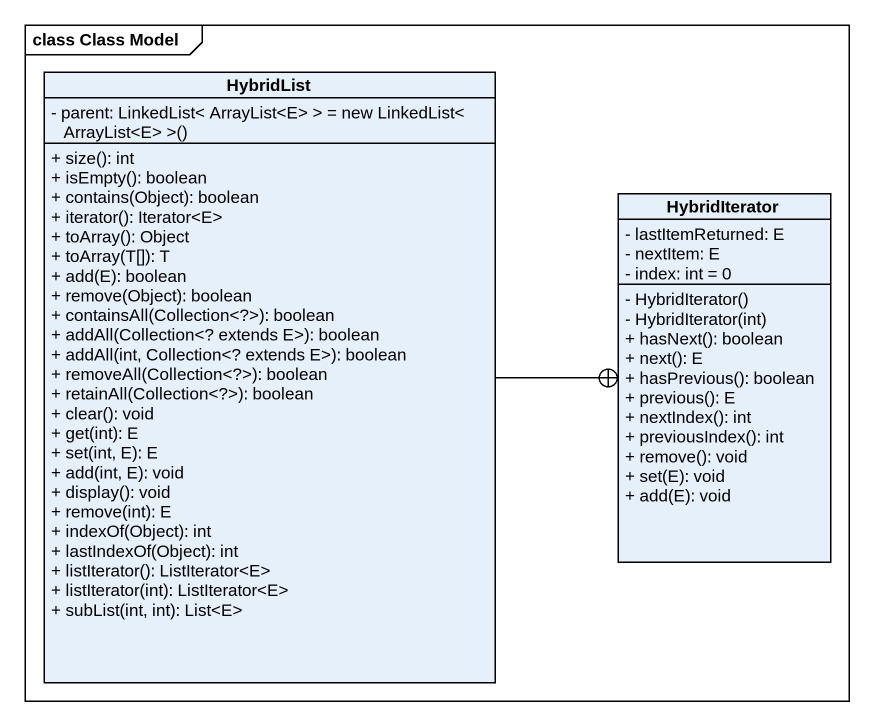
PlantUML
@startuml
mainframe class Class Model
hide circle
hide empty members
skinparam classAttributeIconSize 0
class HybridList {
  {field} - parent: LinkedList< ArrayList<E> > = new LinkedList< ArrayList<E> >()
  + size(): int
  + isEmpty(): boolean
  + contains(Object): boolean
  + iterator(): Iterator<E>
  + toArray(): Object
  + toArray(T[]): T
  + add(E): boolean
  + remove(Object): boolean
  + containsAll(Collection<?>): boolean
  + addAll(Collection<? extends E>): boolean
  + addAll(int, Collection<? extends E>): boolean
  + removeAll(Collection<?>): boolean
  + retainAll(Collection<?>): boolean
  + clear(): void
  + get(int): E
  + set(int, E): E
  + add(int, E): void
  + display(): void
  + remove(int): E
  + indexOf(Object): int
  + lastIndexOf(Object): int
  + listIterator(): ListIterator<E>
  + listIterator(int): ListIterator<E>
  + subList(int, int): List<E>
}
class HybridIterator {
  - lastItemReturned: E
  - nextItem: E
  - index: int = 0
  - HybridIterator()
  - HybridIterator(int)
  + hasNext(): boolean
  + next(): E
  + hasPrevious(): boolean
  + previous(): E
  + nextIndex(): int
  + previousIndex(): int
  + remove(): void
  + set(E): void
  + add(E): void
}
HybridList -right-+ HybridIterator
@enduml
